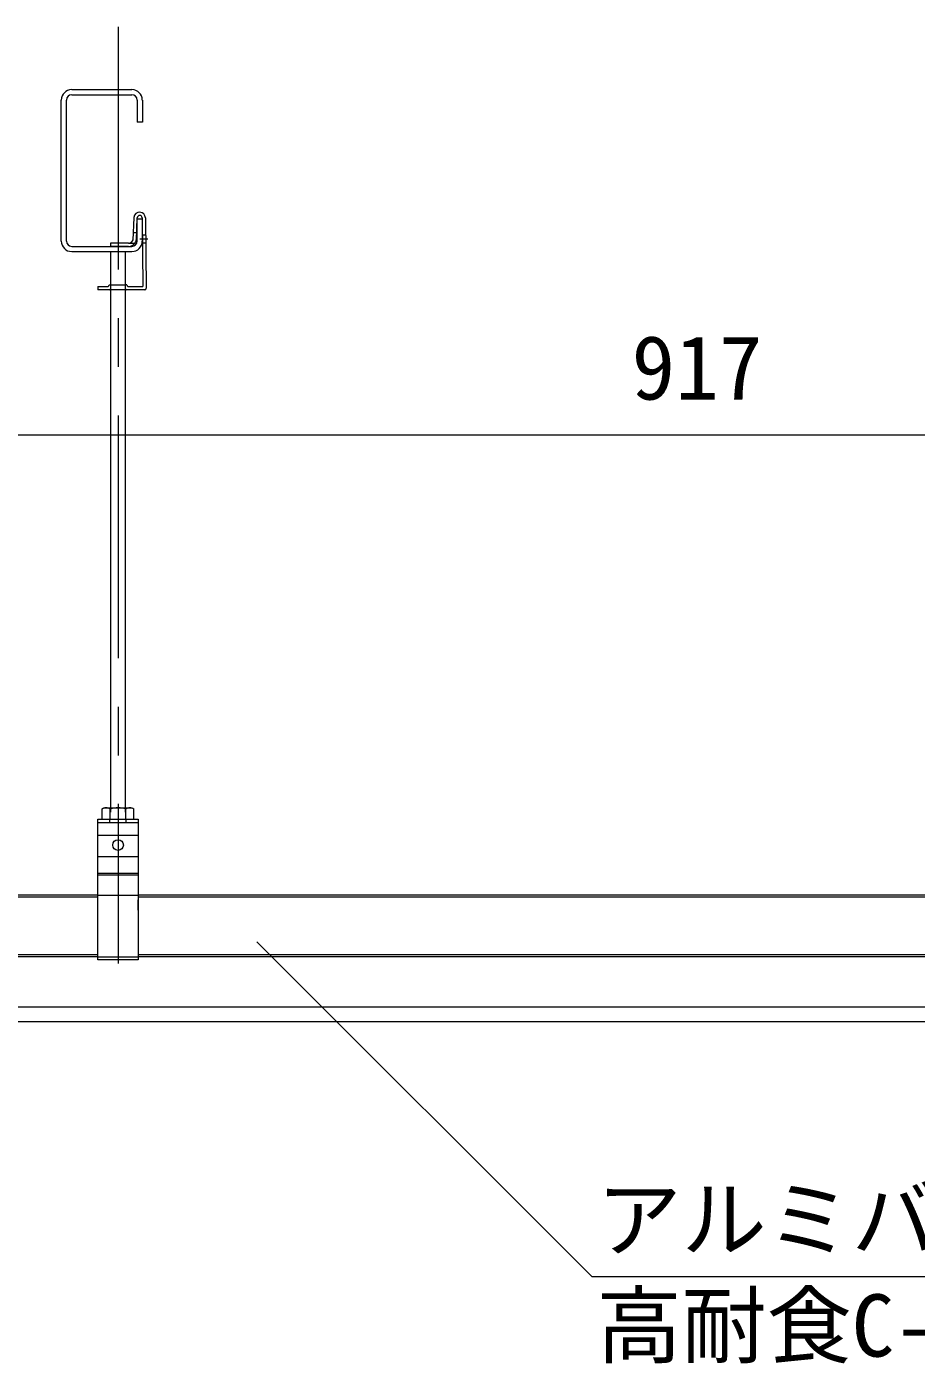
# Model space of a CAD drawing. Units: millimetres on the paper, with parts at other scales. Extents: x -195 to 195, y -135 to 132.
# Drawn here: x 117.82 to 136.12, y 88.77 to 116.3 of the extents above; entities that cross this region are included whole.
import ezdxf
from ezdxf.enums import TextEntityAlignment as Align

# ---------------------------------------------------------------- set-up
doc = ezdxf.new("R2010")
doc.units = ezdxf.units.MM
doc.linetypes.add('CHAIN1', pattern=[8, 5, -1, 1, -1])
doc.linetypes.add('DASHED1', pattern=[1.8, 1.2, -0.6])
for name, color, linetype, lineweight in [('6-0_中心線', 4, 'CHAIN1', 9), ('6-1_吊り材', 7, 'Continuous', 18), ('6-2_野縁受け', 3, 'Continuous', 18), ('6-5_寸法', 4, 'Continuous', 9), ('6-6_文字', 7, 'Continuous', 18), ('6-9_躯体他', 4, 'Continuous', 9), ('6-B_補強金具・金具・その他', 3, 'Continuous', 18), ('6-D_パネル', 4, 'Continuous', 9)]:
    doc.layers.add(name, color=color, linetype=linetype, lineweight=lineweight)
doc.styles.add('ＭＳ ゴシック', font='')
doc.styles.get('ＭＳ ゴシック').set_extended_font_data('MS Gothic')

msp = doc.modelspace()

# ---------------------------------------------------------------- linework, layer by layer
at = {"layer": '6-0_中心線'}
for p, q in [((119.7, 116.299), (119.7, 97.015)), ((120.145, 111.932), (120.312, 111.932))]:
    msp.add_line(p, q, dxfattribs=at)
at = {"layer": '6-1_吊り材'}
for p, q in [((119.55, 100.129), (119.55, 111.671)), ((119.85, 100.129), (119.85, 111.671)), ((119.283, 99.988), (120.116, 99.988)), ((119.283, 97.088), (119.283, 99.988)), ((119.417, 100.221), (119.373, 100.196)), ((119.373, 99.988), (119.373, 100.196)), ((119.373, 99.988), (120.026, 99.988)), ((119.417, 100.221), (119.983, 100.221)), ((119.533, 99.921), (119.533, 99.988)), ((119.536, 99.988), (119.536, 100.196)), ((119.863, 99.988), (119.863, 100.196)), ((119.866, 99.921), (119.866, 99.988)), ((119.983, 100.221), (120.026, 100.196)), ((120.026, 99.988), (120.026, 100.196)), ((120.116, 99.988), (120.116, 97.088)), ((119.283, 99.921), (120.116, 99.921)), ((119.283, 99.654), (120.116, 99.654)), ((119.283, 99.221), (120.116, 99.221)), ((120.116, 98.871), (119.283, 98.871)), ((120.116, 98.836), (119.283, 98.836)), ((120.116, 98.11), (120.116, 98.328)), ((120.116, 97.088), (119.283, 97.088))]:
    msp.add_line(p, q, dxfattribs=at)
msp.add_circle((119.7, 99.454), 0.11, dxfattribs=at)
for centre, radius, start, end in [((119.48, 99.995), 0.227, 96.3429, 118.0413), ((119.449, 100.058), 0.163, 57.5712, 88.0446), ((119.7, 99.68), 0.54, 72.412, 107.588), ((119.95, 100.058), 0.163, 91.9554, 122.4288), ((119.92, 99.995), 0.227, 61.9587, 83.6571)]:
    msp.add_arc(centre, radius, start, end, dxfattribs=at)
at = {"layer": '6-2_野縁受け'}
for p, q in [((119.283, 98.421), (60.116, 98.421)), ((119.283, 98.381), (60.116, 98.381)), ((152.877, 98.421), (120.116, 98.421)), ((152.877, 98.381), (120.116, 98.381)), ((119.283, 97.194), (60.116, 97.194)), ((152.91, 97.194), (120.116, 97.194)), ((119.283, 97.154), (60.116, 97.154)), ((152.912, 97.154), (120.116, 97.154))]:
    msp.add_line(p, q, dxfattribs=at)
at = {"layer": '6-2_野縁受け', "linetype": 'DASHED1'}
for p, q in [((119.283, 98.421), (120.116, 98.421)), ((119.283, 97.154), (120.116, 97.154))]:
    msp.add_line(p, q, dxfattribs=at)
at = {"layer": '6-5_寸法'}
msp.add_lwpolyline([(85.661, 107.901), (116.227, 107.901), (146.794, 107.901)], dxfattribs=at)
at = {"layer": '6-6_文字'}
for p, q in [((122.553, 97.463), (129.446, 90.57)), ((129.446, 90.57), (147.393, 90.57))]:
    msp.add_line(p, q, dxfattribs=at)
at = {"layer": '6-9_躯体他'}
for p, q in [((118.746, 115.005), (119.986, 115.005)), ((118.746, 114.898), (119.986, 114.898)), ((118.533, 111.885), (118.533, 114.791)), ((118.64, 111.885), (118.64, 114.791)), ((120.093, 114.791), (120.093, 114.338)), ((120.093, 111.885), (120.093, 112.338)), ((120.2, 112.338), (120.093, 112.338)), ((120.2, 111.885), (120.2, 112.338)), ((118.746, 111.778), (119.986, 111.778)), ((118.746, 111.671), (119.986, 111.671))]:
    msp.add_line(p, q, dxfattribs=at)
msp.add_lwpolyline([(120.2, 114.791), (120.2, 114.338), (120.093, 114.338)], dxfattribs=at)
for centre, radius, start, end in [((118.746, 114.791), 0.213, 90, 180), ((118.746, 114.791), 0.107, 90, 180), ((119.986, 114.791), 0.213, 0, 90), ((119.986, 114.791), 0.107, 0, 90), ((118.746, 111.885), 0.213, 180, 270), ((118.746, 111.885), 0.107, 180, 270), ((119.986, 111.885), 0.107, 270, 0), ((119.986, 111.885), 0.213, 270, 0)]:
    msp.add_arc(centre, radius, start, end, dxfattribs=at)
at = {"layer": '6-B_補強金具・金具・その他'}
for p, q in [((120.014, 111.908), (120.029, 112.373)), ((120.08, 111.903), (120.095, 112.368)), ((120.195, 112.365), (120.213, 110.95)), ((120.262, 112.365), (120.281, 110.919)), ((119.546, 111.845), (119.546, 111.778)), ((119.914, 111.845), (119.546, 111.845)), ((119.914, 111.845), (120.047, 111.845)), ((120.022, 112.061), (120.089, 112.061)), ((120.213, 112.015), (120.279, 112.015)), ((120.213, 111.848), (120.279, 111.848)), ((119.914, 111.778), (119.546, 111.778)), ((119.516, 110.984), (119.85, 110.984)), ((119.55, 110.917), (119.55, 110.984)), ((119.85, 110.917), (119.85, 110.984)), ((119.883, 110.984), (119.85, 110.984)), ((119.283, 110.95), (119.283, 110.884)), ((119.283, 110.95), (119.5, 110.95)), ((120.248, 110.884), (119.283, 110.884)), ((119.9, 110.95), (120.213, 110.95))]:
    msp.add_line(p, q, dxfattribs=at)
for centre, radius, start, end in [((120.145, 112.365), 0.117, 0, 176), ((120.145, 112.365), 0.05, 0, 176), ((119.914, 111.945), 0.1, 270, 356), ((119.914, 111.945), 0.167, 270, 356), ((119.485, 110.979), 0.0319, 297.7261, 9.1438), ((119.914, 110.979), 0.0319, 170.8562, 242.2739), ((119.516, 110.917), 0.0333, 270, 360), ((119.883, 110.917), 0.0333, 180, 270), ((120.248, 110.917), 0.0333, 270, 3)]:
    msp.add_arc(centre, radius, start, end, dxfattribs=at)
at = {"layer": '6-D_パネル'}
for p, q in [((116.661, 96.121), (146.361, 96.121)), ((116.344, 95.821), (146.677, 95.821))]:
    msp.add_line(p, q, dxfattribs=at)

# ---------------------------------------------------------------- texts
at = {"layer": '6-5_寸法', "style": 'ＭＳ ゴシック'}
msp.add_text('917', height=1.32, dxfattribs=at).set_placement((130.266, 108.229), align=Align.BOTTOM_LEFT)
at = {"layer": '6-6_文字', "style": 'ＭＳ ゴシック'}
for s, p in [('アルミバー受け材', (129.546, 90.726)), ('高耐食C-38チャンネル', (129.546, 88.538))]:
    msp.add_text(s, height=1.283, dxfattribs=at).set_placement(p, align=Align.BOTTOM_LEFT)

doc.saveas('drawing.dxf')
